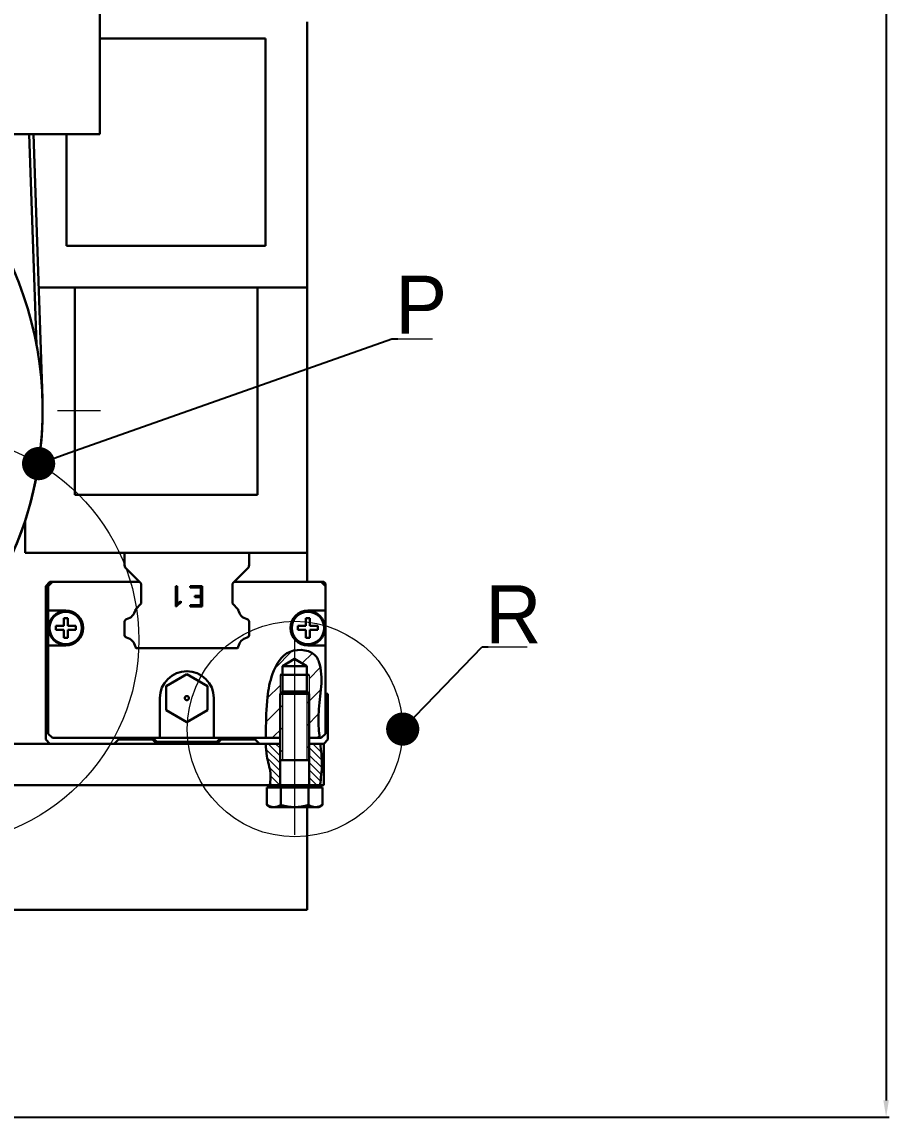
# Model space of a CAD drawing. Header units: millimetres. Extents: x 587 to 10361, y -8386 to 1488.
# Drawn here: x 3640.6 to 3692.9, y 220.8 to 286.8 of the extents above; entities that cross this region are included whole.
import ezdxf
from ezdxf import colors
from ezdxf.entities.mleader import LeaderData, LeaderLine
from ezdxf.math import Vec2, Vec3

# ---------------------------------------------------------------- set-up
doc = ezdxf.new("R2010")
doc.units = ezdxf.units.MM
doc.linetypes.add('ACAD_ISO10W100', pattern=[18, 12, -3, 0, -3])
for name, color, linetype, lineweight in [('Cienka', 30, 'Continuous', 0), ('Gruba', 7, 'Continuous', 30), ('Kreskowanie', 10, 'Continuous', 0), ('Przekrój', 50, 'Continuous', 15), ('Symetria', 210, 'ACAD_ISO10W100', 0), ('Widoczne (ISO)', 7, 'Continuous', 30), ('Wymiar', 3, 'Continuous', 20)]:
    doc.layers.add(name, color=color, linetype=linetype, lineweight=lineweight)
doc.dimstyles.get("Standard").update_dxf_attribs({"dimtxt": 2, "dimasz": 1, "dimexe": 0.18, "dimexo": 0.0625, "dimgap": 0.09, "dimtad": 1, "dimzin": 0, "dimdsep": 46, "dimtxsty": 'Standard', "dimcen": 1, "dimadec": 0, "dimazin": 0, "dimtfac": 1, "dimtofl": 0, "dimtmove": 0, "dimatfit": 3, "dimfxl": 1, "dimtolj": 1, "dimtzin": 0, "dimarcsym": 0})

# ---------------------------------------------------------------- blocks, each defined once
blk = doc.blocks.new('*D67')
at = {"layer": 'Defpoints', "color": 0, "transparency": 16777216}
for p in [(3657.814, 365.33), (3630.314, 220.817), (3692.719, 220.817)]:
    blk.add_point(p, dxfattribs=at)
at = {"layer": 'Wymiar', "color": 0, "lineweight": -2, "transparency": 16777216}
for p, q in [((3657.876, 365.33), (3692.899, 365.33)), ((3692.719, 364.33), (3692.719, 221.817)), ((3630.376, 220.817), (3692.899, 220.817))]:
    blk.add_line(p, q, dxfattribs=at)
at = {"layer": 'Wymiar', "color": 0, "transparency": 16777216}
for points in [[(3692.552, 364.33), (3692.886, 364.33), (3692.719, 365.33)], [(3692.552, 221.817), (3692.886, 221.817), (3692.719, 220.817)]]:
    blk.add_solid(points, dxfattribs=at)
at = {"layer": 'Wymiar', "color": 0, "transparency": 16777216, "insert": (3690.879, 293.073), "char_height": 2, "attachment_point": 5, "rotation": 90}
blk.add_mtext('\\A1;{\\H1.75x;289}', dxfattribs=at)
blk = doc.blocks.new('*U74')
at = {"layer": 'Symetria', "color": 0, "transparency": 16777216}
for p, q in [((0, 4.3), (0, 25)), ((-25, 0), (-4.3, 0)), ((4.3, 0), (25, 0)), ((0, -21.5), (0, -4.3))]:
    blk.add_line(p, q, dxfattribs=at)
at = {"layer": 'Symetria', "color": 0, "linetype": 'Continuous', "transparency": 16777216}
for p, q in [((0, -2.15), (0, 2.15)), ((-2.15, 0), (2.15, 0))]:
    blk.add_line(p, q, dxfattribs=at)
blk = doc.blocks.new('*U141')
at = {"layer": 'Symetria', "color": 0, "transparency": 16777216}
blk.add_line((0, 6.119), (0, -6.119), dxfattribs=at)
blk = doc.blocks.new('_Dot')
at = {"color": 0, "linetype": 'ByBlock', "lineweight": -2}
blk.add_line((-0.5, 0), (-1, 0), dxfattribs=at)
at = {"color": 0, "linetype": 'ByBlock', "const_width": 0.5}
blk.add_lwpolyline([(-0.25, 0, 1), (0.25, 0, 1)], format="xyb", close=True, dxfattribs=at)

msp = doc.modelspace()

# ---------------------------------------------------------------- hatches: boundary and pattern name
at = {"layer": 'Kreskowanie'}
h = msp.add_hatch(dxfattribs=at)
h.set_pattern_fill('ANSI31', color=256, scale=0.5)
edge = h.paths.add_edge_path()
edge.add_line((3633.814, 255.817), (3633.814, 257.797))
edge.add_line((3633.814, 257.797), (3634.056, 257.797))
edge.add_line((3634.056, 257.797), (3634.056, 258.703))
edge.add_line((3634.056, 258.703), (3635.314, 259.429))
edge.add_line((3635.314, 259.429), (3636.571, 258.703))
edge.add_line((3636.571, 258.703), (3636.571, 257.797))
edge.add_line((3636.571, 257.797), (3636.814, 257.797))
edge.add_line((3636.814, 257.797), (3636.814, 255.817))
edge.add_line((3636.814, 255.817), (3636.814, 243.317))
edge.add_line((3636.814, 243.317), (3639.156, 243.317))
edge.add_spline(control_points=[(3639.156, 243.317), (3638.756, 244.743), (3638.357, 247.521), (3639.887, 252.809), (3640.769, 260.67), (3635.007, 261.234), (3628.535, 260.52), (3629.604, 253.98), (3630.438, 249.707)], knot_values=[8.682101, 8.682101, 8.682101, 8.682101, 13.07853, 16.700633, 26.146245, 28.96224, 32.77783, 43.768161, 43.768161, 43.768161, 43.768161], degree=3, periodic=0)
edge.add_spline(control_points=[(3630.438, 249.707), (3630.602, 248.867), (3631.074, 246.533), (3631.339, 244.621), (3631.484, 243.317)], knot_values=[2.512524, 2.512524, 2.512524, 2.512524, 4.673418, 8.682101, 8.682101, 8.682101, 8.682101], degree=3, periodic=0)
edge.add_line((3631.484, 243.317), (3631.484, 243.317))
edge.add_line((3631.484, 243.317), (3633.814, 243.317))
edge.add_line((3633.814, 243.317), (3633.814, 255.817))
h = msp.add_hatch(dxfattribs=at)
h.set_pattern_fill('ANSI31', color=256, scale=0.3)
edge = h.paths.add_edge_path()
edge.add_spline(control_points=[(3658.57, 243.667), (3658.548, 243.86), (3658.496, 244.375), (3658.496, 245.902), (3658.87, 247.392), (3658.241, 248.961), (3656.523, 249.181), (3655.671, 247.611), (3655.347, 245.937), (3655.348, 244.633), (3655.322, 243.808), (3655.32, 243.667)], knot_values=[5.752655, 5.752655, 5.752655, 5.752655, 6.915303, 8.858898, 14.941832, 15.524173, 18.80372, 22.225607, 25.089604, 29.163436, 30.005431, 30.005431, 30.005431, 30.005431], degree=3, periodic=0)
edge.add_line((3655.32, 243.667), (3656.188, 243.667))
edge.add_line((3656.188, 243.667), (3656.188, 246.317))
edge.add_line((3656.188, 246.317), (3656.188, 247.472))
edge.add_line((3656.188, 247.472), (3656.33, 247.472))
edge.add_line((3656.33, 247.472), (3656.33, 248))
edge.add_line((3656.33, 248), (3657.063, 248.424))
edge.add_line((3657.063, 248.424), (3657.797, 248))
edge.add_line((3657.797, 248), (3657.797, 247.472))
edge.add_line((3657.797, 247.472), (3657.938, 247.472))
edge.add_line((3657.938, 247.472), (3657.938, 246.317))
edge.add_line((3657.938, 246.317), (3657.938, 243.667))
edge.add_line((3657.938, 243.667), (3658.57, 243.667))
h.paths.add_polyline_path([(3656.188, 242.317), (3656.33, 242.317), (3656.33, 246.317), (3656.188, 246.317)])
h.paths.add_polyline_path([(3657.797, 242.317), (3657.938, 242.317), (3657.938, 246.317), (3657.797, 246.317)])
h = msp.add_hatch(dxfattribs=at)
h.set_pattern_fill('ANSI31', color=256, scale=0.1, angle=90)
edge = h.paths.add_edge_path()
edge.add_spline(control_points=[(3655.319, 243.317), (3655.324, 243.064), (3655.366, 242.468), (3655.654, 241.655), (3655.599, 241.061), (3655.576, 240.817)], knot_values=[0, 0, 0, 0, 1.511013, 3.593761, 5.05526, 5.05526, 5.05526, 5.05526], degree=3, periodic=0)
edge.add_line((3655.576, 240.817), (3656.188, 240.817))
edge.add_line((3656.188, 240.817), (3656.188, 241.079))
edge.add_line((3656.188, 241.079), (3656.188, 243.317))
edge.add_line((3656.188, 243.317), (3655.319, 243.317))
edge = h.paths.add_edge_path()
edge.add_spline(control_points=[(3658.591, 240.817), (3658.647, 241.243), (3658.757, 242.076), (3658.661, 242.909), (3658.612, 243.317)], knot_values=[30.708103, 30.708103, 30.708103, 30.708103, 33.275017, 35.728138, 35.728138, 35.728138, 35.728138], degree=3, periodic=0)
edge.add_line((3658.612, 243.317), (3657.938, 243.317))
edge.add_line((3657.938, 243.317), (3657.938, 241.079))
edge.add_line((3657.938, 241.079), (3657.938, 240.817))
edge.add_line((3657.938, 240.817), (3658.33, 240.817))
edge.add_line((3658.33, 240.817), (3658.591, 240.817))

# ---------------------------------------------------------------- linework, layer by layer
at = {"layer": 'Cienka'}
for p, q in [((3656.188, 247.472), (3656.188, 246.317)), ((3657.938, 247.472), (3657.938, 246.317)), ((3656.33, 246.458), (3656.33, 242.317)), ((3657.797, 246.458), (3657.797, 242.317))]:
    msp.add_line(p, q, dxfattribs=at)
at = {"layer": 'Gruba'}
for p, q in [((3645.314, 280.052), (3645.314, 295.052)), ((3657.814, 270.817), (3657.814, 286.817)), ((3645.314, 285.817), (3655.314, 285.817)), ((3655.314, 285.817), (3655.314, 273.317)), ((3642.814, 280.052), (3632.814, 280.052)), ((3641.069, 280.052), (3641.494, 267.382)), ((3641.322, 280.052), (3641.856, 264.123)), ((3642.814, 280.052), (3645.314, 280.052)), ((3643.314, 273.317), (3643.314, 280.052)), ((3655.314, 273.317), (3643.314, 273.317)), ((3641.631, 270.817), (3657.814, 270.817)), ((3643.814, 258.317), (3643.814, 270.817)), ((3654.814, 270.817), (3654.814, 258.317)), ((3657.814, 270.817), (3657.814, 254.817)), ((3654.814, 258.317), (3643.814, 258.317)), ((3640.814, 256.751), (3640.814, 254.817)), ((3657.814, 254.817), (3640.814, 254.817)), ((3646.814, 254.07), (3646.814, 254.817)), ((3654.314, 254.817), (3654.314, 254.07)), ((3657.814, 253.067), (3657.814, 254.817)), ((3647.77, 253.011), (3646.887, 253.893)), ((3654.24, 253.893), (3653.358, 253.011)), ((3642.064, 252.817), (3642.314, 253.067)), ((3642.064, 243.567), (3642.064, 252.817)), ((3642.214, 252.817), (3642.464, 253.067)), ((3642.214, 251.342), (3642.214, 252.817)), ((3642.314, 253.067), (3642.464, 253.067)), ((3642.464, 253.067), (3647.714, 253.067)), ((3647.814, 251.826), (3647.814, 252.904)), ((3649.898, 251.583), (3649.898, 252.808)), ((3649.898, 252.808), (3649.98, 252.808)), ((3649.98, 252.808), (3649.98, 251.741)), ((3650.77, 252.724), (3650.77, 252.806)), ((3650.77, 252.806), (3651.481, 252.806)), ((3651.481, 252.806), (3651.481, 251.581)), ((3653.314, 252.904), (3653.314, 251.826)), ((3653.414, 253.067), (3658.664, 253.067)), ((3658.664, 253.067), (3658.914, 252.817)), ((3658.664, 253.067), (3658.814, 253.067)), ((3658.814, 253.067), (3658.914, 252.967)), ((3658.914, 252.817), (3658.914, 252.967)), ((3658.914, 252.817), (3658.914, 251.342)), ((3651.399, 252.724), (3650.77, 252.724)), ((3651.056, 252.153), (3651.056, 252.234)), ((3651.056, 252.234), (3651.399, 252.234)), ((3651.399, 252.153), (3651.056, 252.153)), ((3651.399, 252.234), (3651.399, 252.724)), ((3651.399, 251.663), (3651.399, 252.153)), ((3647.503, 251.453), (3647.77, 251.72)), ((3649.915, 251.583), (3649.898, 251.583)), ((3650.089, 251.755), (3649.915, 251.583)), ((3649.98, 251.741), (3650.073, 251.835)), ((3650.073, 251.835), (3650.209, 251.902)), ((3650.209, 251.816), (3650.089, 251.755)), ((3650.209, 251.902), (3650.209, 251.816)), ((3650.77, 251.663), (3651.399, 251.663)), ((3650.77, 251.581), (3650.77, 251.663)), ((3651.481, 251.581), (3650.77, 251.581)), ((3653.358, 251.72), (3653.624, 251.453)), ((3642.214, 251.342), (3643.264, 251.342)), ((3642.214, 249.242), (3642.214, 251.342)), ((3657.864, 251.342), (3658.914, 251.342)), ((3658.914, 251.342), (3658.914, 249.242)), ((3646.814, 249.856), (3646.814, 250.677)), ((3654.314, 250.677), (3654.314, 249.856)), ((3643.264, 249.242), (3642.214, 249.242)), ((3642.214, 243.917), (3642.214, 249.242)), ((3647.517, 249.067), (3647.503, 249.08)), ((3653.611, 249.067), (3647.517, 249.067)), ((3653.624, 249.08), (3653.611, 249.067)), ((3658.914, 249.242), (3657.864, 249.242)), ((3658.914, 249.242), (3658.914, 243.917)), ((3656.33, 248), (3657.063, 248.424)), ((3657.797, 248), (3657.063, 248.424)), ((3650.56, 247.508), (3649.317, 246.79)), ((3651.81, 246.79), (3650.567, 247.508)), ((3656.33, 248), (3656.33, 246.458)), ((3656.33, 248), (3657.797, 248)), ((3657.797, 246.458), (3657.797, 248)), ((3656.188, 247.472), (3656.33, 247.472)), ((3656.33, 247.472), (3657.797, 247.472)), ((3657.797, 247.472), (3657.938, 247.472)), ((3649.314, 246.784), (3649.314, 245.349)), ((3651.814, 245.349), (3651.814, 246.784)), ((3656.188, 246.317), (3656.33, 246.458)), ((3656.188, 246.317), (3657.938, 246.317)), ((3656.188, 246.317), (3656.188, 241.079)), ((3656.33, 246.458), (3657.797, 246.458)), ((3657.938, 246.317), (3657.797, 246.458)), ((3657.938, 241.079), (3657.938, 246.317)), ((3659.064, 246.317), (3658.914, 246.317)), ((3659.064, 243.567), (3659.064, 246.317)), ((3648.939, 243.667), (3648.939, 246.067)), ((3652.189, 246.067), (3652.189, 243.667)), ((3649.317, 245.343), (3650.56, 244.625)), ((3650.567, 244.625), (3651.81, 245.343)), ((3642.314, 243.317), (3642.064, 243.567)), ((3642.464, 243.667), (3642.214, 243.917)), ((3648.939, 243.667), (3642.464, 243.667)), ((3646.189, 243.317), (3646.439, 243.567)), ((3646.439, 243.567), (3648.501, 243.567)), ((3648.751, 243.317), (3648.501, 243.567)), ((3648.751, 243.422), (3648.506, 243.667)), ((3652.189, 243.667), (3648.939, 243.667)), ((3656.188, 243.667), (3652.189, 243.667)), ((3652.621, 243.667), (3652.376, 243.422)), ((3652.626, 243.567), (3652.376, 243.317)), ((3652.626, 243.567), (3654.689, 243.567)), ((3654.689, 243.567), (3654.939, 243.317)), ((3658.664, 243.667), (3657.938, 243.667)), ((3658.914, 243.917), (3658.664, 243.667)), ((3659.064, 243.567), (3658.814, 243.317)), ((3633.814, 243.317), (3656.188, 243.317)), ((3652.376, 243.422), (3648.751, 243.422)), ((3657.938, 243.317), (3658.814, 243.317)), ((3658.814, 243.317), (3658.814, 240.817)), ((3656.188, 242.317), (3657.938, 242.317)), ((3656.188, 241.079), (3656.188, 240.817)), ((3657.938, 241.079), (3657.938, 240.817)), ((3613.939, 240.817), (3658.814, 240.817)), ((3656.188, 240.817), (3655.925, 240.817)), ((3655.925, 240.817), (3656.188, 240.817)), ((3657.063, 240.817), (3657.938, 240.817)), ((3657.814, 233.317), (3657.814, 239.497)), ((3630.314, 233.317), (3657.814, 233.317))]:
    msp.add_line(p, q, dxfattribs=at)
for centre, radius in [((3643.264, 250.292), 1.025), ((3643.264, 250.292), 0.977), ((3657.864, 250.292), 1.025), ((3657.864, 250.292), 0.977), ((3650.564, 246.067), 0.125)]:
    msp.add_circle(centre, radius, dxfattribs=at)
for centre, radius, start, end in [((3620.366, 263.402), 21.5, 337.79793, 50.75228), ((3620.366, 263.402), 21.503, 335.06038, 1.92224), ((3647.064, 254.07), 0.25, 180, 225), ((3654.064, 254.07), 0.25, 315, 0), ((3647.664, 252.904), 0.15, 360, 45), ((3653.464, 252.904), 0.15, 135, 180), ((3647.664, 251.826), 0.15, 315.00011, 360), ((3653.464, 251.826), 0.15, 180, 224.99989), ((3643.264, 250.292), 1.05, 270, 90), ((3646.964, 250.677), 0.15, 102.86417, 180), ((3646.774, 251.506), 0.7, 282.86417, 349.24141), ((3647.609, 251.347), 0.15, 135.00011, 169.24141), ((3653.518, 251.347), 0.15, 10.75859, 44.99989), ((3654.353, 251.506), 0.7, 190.75859, 257.13583), ((3654.164, 250.677), 0.15, 0, 77.13583), ((3657.864, 250.292), 1.05, 90, 270), ((3646.964, 249.856), 0.15, 180, 257.13583), ((3646.774, 249.027), 0.7, 10.75857, 77.13583), ((3654.353, 249.027), 0.7, 102.86417, 169.24143), ((3654.164, 249.856), 0.15, 282.86417, 360), ((3647.609, 249.186), 0.15, 190.75857, 225), ((3653.518, 249.186), 0.15, 315, 349.24143), ((3650.564, 246.067), 1.625, 0, 180), ((3650.564, 246.067), 1.441, 89.85331, 90.14669), ((3650.564, 246.067), 1.441, 149.85331, 150.14669), ((3650.564, 246.067), 1.441, 29.85331, 30.14669), ((3650.564, 246.067), 1.441, 209.85331, 210.14669), ((3650.564, 246.067), 1.441, 329.85331, 330.14669), ((3650.564, 246.067), 1.441, 269.85331, 270.14669)]:
    msp.add_arc(centre, radius, start, end, dxfattribs=at)
for points, weights in [([(3643.144, 250.412), (3643.144, 250.516), (3643.144, 250.892)], [3.78619236563, 3.01837084053, 1.49871252887]), ([(3643.144, 250.892), (3643.264, 250.892), (3643.384, 250.892)], [1.30118344074, 1.32695195102, 1.30118344074]), ([(3643.384, 250.892), (3643.384, 250.516), (3643.384, 250.412)], [1.49871252887, 3.01837084053, 3.78619236563]), ([(3657.744, 250.412), (3657.744, 250.516), (3657.744, 250.892)], [3.78619236563, 3.01837084053, 1.49871252887]), ([(3657.744, 250.892), (3657.864, 250.892), (3657.984, 250.892)], [1.30118344074, 1.32695195102, 1.30118344074]), ([(3657.984, 250.892), (3657.984, 250.516), (3657.984, 250.412)], [1.49871252887, 3.01837084053, 3.78619236563]), ([(3642.664, 250.172), (3642.664, 250.292), (3642.664, 250.412)], [4.20309258275, 4.28633021938, 4.20309258275]), ([(3642.664, 250.412), (3643.039, 250.412), (3643.144, 250.412)], [1.49871252887, 3.01837084053, 3.78619236563]), ([(3643.144, 250.172), (3643.039, 250.172), (3642.664, 250.172)], [3.78619236563, 3.01837084053, 1.49871252887]), ([(3643.144, 249.692), (3643.144, 250.067), (3643.144, 250.172)], [1.49871252887, 3.01837084053, 3.78619236563]), ([(3643.384, 250.412), (3643.488, 250.412), (3643.864, 250.412)], [3.78619236563, 3.01837084053, 1.49871252887]), ([(3643.864, 250.172), (3643.488, 250.172), (3643.384, 250.172)], [1.49871252887, 3.01837084053, 3.78619236563]), ([(3643.384, 250.172), (3643.384, 250.067), (3643.384, 249.692)], [3.78619236563, 3.01837084053, 1.49871252887]), ([(3643.864, 250.172), (3643.864, 250.292), (3643.864, 250.412)], [4.20309258275, 4.28633021938, 4.20309258275]), ([(3657.264, 250.172), (3657.264, 250.292), (3657.264, 250.412)], [4.20309258275, 4.28633021938, 4.20309258275]), ([(3657.264, 250.412), (3657.639, 250.412), (3657.744, 250.412)], [1.49871252887, 3.01837084053, 3.78619236563]), ([(3657.744, 250.172), (3657.639, 250.172), (3657.264, 250.172)], [3.78619236563, 3.01837084053, 1.49871252887]), ([(3657.744, 249.692), (3657.744, 250.067), (3657.744, 250.172)], [1.49871252887, 3.01837084053, 3.78619236563]), ([(3657.984, 250.412), (3658.088, 250.412), (3658.464, 250.412)], [3.78619236563, 3.01837084053, 1.49871252887]), ([(3658.464, 250.172), (3658.088, 250.172), (3657.984, 250.172)], [1.49871252887, 3.01837084053, 3.78619236563]), ([(3657.984, 250.172), (3657.984, 250.067), (3657.984, 249.692)], [3.78619236563, 3.01837084053, 1.49871252887]), ([(3658.464, 250.172), (3658.464, 250.292), (3658.464, 250.412)], [4.20309258275, 4.28633021938, 4.20309258275]), ([(3643.384, 249.692), (3643.264, 249.692), (3643.144, 249.692)], [1.30118344074, 1.32695195102, 1.30118344074]), ([(3657.984, 249.692), (3657.864, 249.692), (3657.744, 249.692)], [1.30118344074, 1.32695195102, 1.30118344074])]:
    msp.add_rational_spline(points, weights, degree=2, dxfattribs=at)
for points, knots in [([(3655.32, 243.667), (3655.322, 243.808), (3655.348, 244.633), (3655.347, 245.937), (3655.671, 247.611), (3656.523, 249.181), (3658.241, 248.961), (3658.87, 247.392), (3658.496, 245.902), (3658.496, 244.375), (3658.548, 243.86), (3658.57, 243.667)], [5.752655, 5.752655, 5.752655, 5.752655, 6.594649, 10.668481, 13.532479, 16.954366, 20.233913, 20.816253, 26.899188, 28.842782, 30.005431, 30.005431, 30.005431, 30.005431]), ([(3655.576, 240.817), (3655.599, 241.061), (3655.654, 241.655), (3655.366, 242.468), (3655.324, 243.064), (3655.319, 243.317)], [0, 0, 0, 0, 1.4615, 3.544247, 5.05526, 5.05526, 5.05526, 5.05526]), ([(3658.612, 243.317), (3658.661, 242.909), (3658.757, 242.076), (3658.647, 241.243), (3658.591, 240.817)], [30.708103, 30.708103, 30.708103, 30.708103, 33.161224, 35.728138, 35.728138, 35.728138, 35.728138])]:
    msp.add_open_spline(points, degree=3, knots=knots, dxfattribs=at)
at = {"layer": 'Przekrój'}
for centre, radius in [((3635.314, 249.578), 12.356), ((3657.083, 244.199), 6.494)]:
    msp.add_circle(centre, radius, dxfattribs=at)
at = {"layer": 'Widoczne (ISO)'}
for p, q in [((3655.387, 240.685), (3656.225, 240.685)), ((3655.387, 240.685), (3655.387, 239.626)), ((3658.33, 240.817), (3655.796, 240.817)), ((3655.796, 240.685), (3655.796, 240.817)), ((3656.225, 240.685), (3656.225, 239.626)), ((3656.225, 240.685), (3657.901, 240.685)), ((3657.901, 240.685), (3657.901, 239.626)), ((3657.901, 240.685), (3658.74, 240.685)), ((3658.33, 240.685), (3658.33, 240.817)), ((3658.74, 240.685), (3658.74, 239.626)), ((3655.611, 239.497), (3655.387, 239.626)), ((3658.515, 239.497), (3658.74, 239.626)), ((3655.611, 239.497), (3655.806, 239.497)), ((3655.806, 239.497), (3657.063, 239.497)), ((3657.063, 239.497), (3658.321, 239.497)), ((3658.321, 239.497), (3658.515, 239.497))]:
    msp.add_line(p, q, dxfattribs=at)
for points in [[(3655.387, 239.626), (3655.611, 239.497), (3655.806, 239.497)], [(3655.806, 239.497), (3656, 239.497), (3656.225, 239.626)], [(3656.225, 239.626), (3656.674, 239.497), (3657.063, 239.497)], [(3657.063, 239.497), (3657.452, 239.497), (3657.901, 239.626)], [(3657.901, 239.626), (3658.126, 239.497), (3658.321, 239.497)], [(3658.321, 239.497), (3658.515, 239.497), (3658.74, 239.626)]]:
    msp.add_rational_spline(points, [1, 1.0379548493, 1], degree=2, dxfattribs=at)
at = {"layer": 'Wymiar'}
for p, q in [((3663.286, 267.717), (3665.376, 267.717)), ((3668.722, 249.147), (3671.071, 249.147))]:
    msp.add_line(p, q, dxfattribs=at)

# ---------------------------------------------------------------- block references
at = {"layer": 'Symetria'}
for name, p in [('*U74', (3620.366, 263.402)), ('*U141', (3657.063, 243.698))]:
    msp.add_blockref(name, p, dxfattribs=at)

# ---------------------------------------------------------------- texts
at = {"layer": 'Wymiar', "char_height": 3.5, "attachment_point": 1}
for s, width, insert in [('P', 2.55799, (3663.129, 271.523)), ('R', 2.22442, (3668.56, 252.869))]:
    msp.add_mtext_dynamic_manual_height_columns(s, width=width, gutter_width=12.5, heights=[0], dxfattribs=dict(at, insert=insert))

# ---------------------------------------------------------------- dimensions: what is measured, and where the dimension line sits
at = {"layer": 'Wymiar'}
dim = msp.add_linear_dim(base=(3692.719, 220.817), p1=(3657.814, 365.33), p2=(3630.314, 220.817), angle=90, text='{\\H1.75x;289}', dimstyle='Standard', dxfattribs=at)
dim.commit()
dim.dimension.update_dxf_attribs({"geometry": '*D67', "text_midpoint": (3690.879, 293.073)})

# ---------------------------------------------------------------- leaders
ml = msp.add_multileader_mtext('Standard', dxfattribs=at)
ml.set_content('', color=256)
ml.set_leader_properties()
ml.set_arrow_properties(name='DOT')
ml.build(insert=Vec2(0, 0))
ml.multileader.update_dxf_attribs({"text_right_attachment_type": 6, "dogleg_length": 0.36, "arrow_head_size": 2})
ctx = ml.context
ctx.base_point, ctx.char_height, ctx.arrow_head_size, ctx.landing_gap_size, ctx.plane_origin = Vec3(3663.286, 267.717), 0.18, 2, 0.09, Vec3(3641.628, 260.198)
ctx.right_attachment = 6
notes = []
notes.append((ctx, [(0, (1, 1, 0), (3662.926, 267.717), (1, 0), 0.36, [(0, [(3641.628, 260.198)], 0, [])])]))
ctx.mtext.insert, ctx.mtext.flow_direction = Vec3(3663.376, 267.807), 5
ml = msp.add_multileader_mtext('Standard', dxfattribs=at)
ml.set_content('', color=256)
ml.set_leader_properties()
ml.set_arrow_properties(name='DOT')
ml.build(insert=Vec2(0, 0))
ml.multileader.update_dxf_attribs({"text_right_attachment_type": 6, "dogleg_length": 0.36, "arrow_head_size": 2})
ctx = ml.context
ctx.base_point, ctx.char_height, ctx.arrow_head_size, ctx.landing_gap_size, ctx.plane_origin = Vec3(3668.722, 249.147), 0.18, 2, 0.09, Vec3(3663.577, 244.199)
ctx.right_attachment = 6
notes.append((ctx, [(0, (1, 1, 0), (3668.362, 249.147), (1, 0), 0.36, [(0, [(3663.577, 244.199)], 0, [])])]))
ctx.mtext.insert, ctx.mtext.flow_direction = Vec3(3668.812, 249.237), 5
for ctx, leaders in notes:
    for number, flags, end, landing, length, lines in leaders:
        leader = LeaderData()
        leader.index, (leader.has_last_leader_line, leader.has_dogleg_vector, leader.attachment_direction) = number, flags
        leader.last_leader_point, leader.dogleg_vector, leader.dogleg_length = Vec3(end), Vec3(landing), length
        for number, points, colour, breaks in lines:
            line = LeaderLine()
            line.index, line.vertices, line.color, line.breaks = number, Vec3.list(points), colors.encode_raw_color(colour), breaks
            leader.lines.append(line)
        ctx.leaders.append(leader)

doc.saveas('drawing.dxf')
